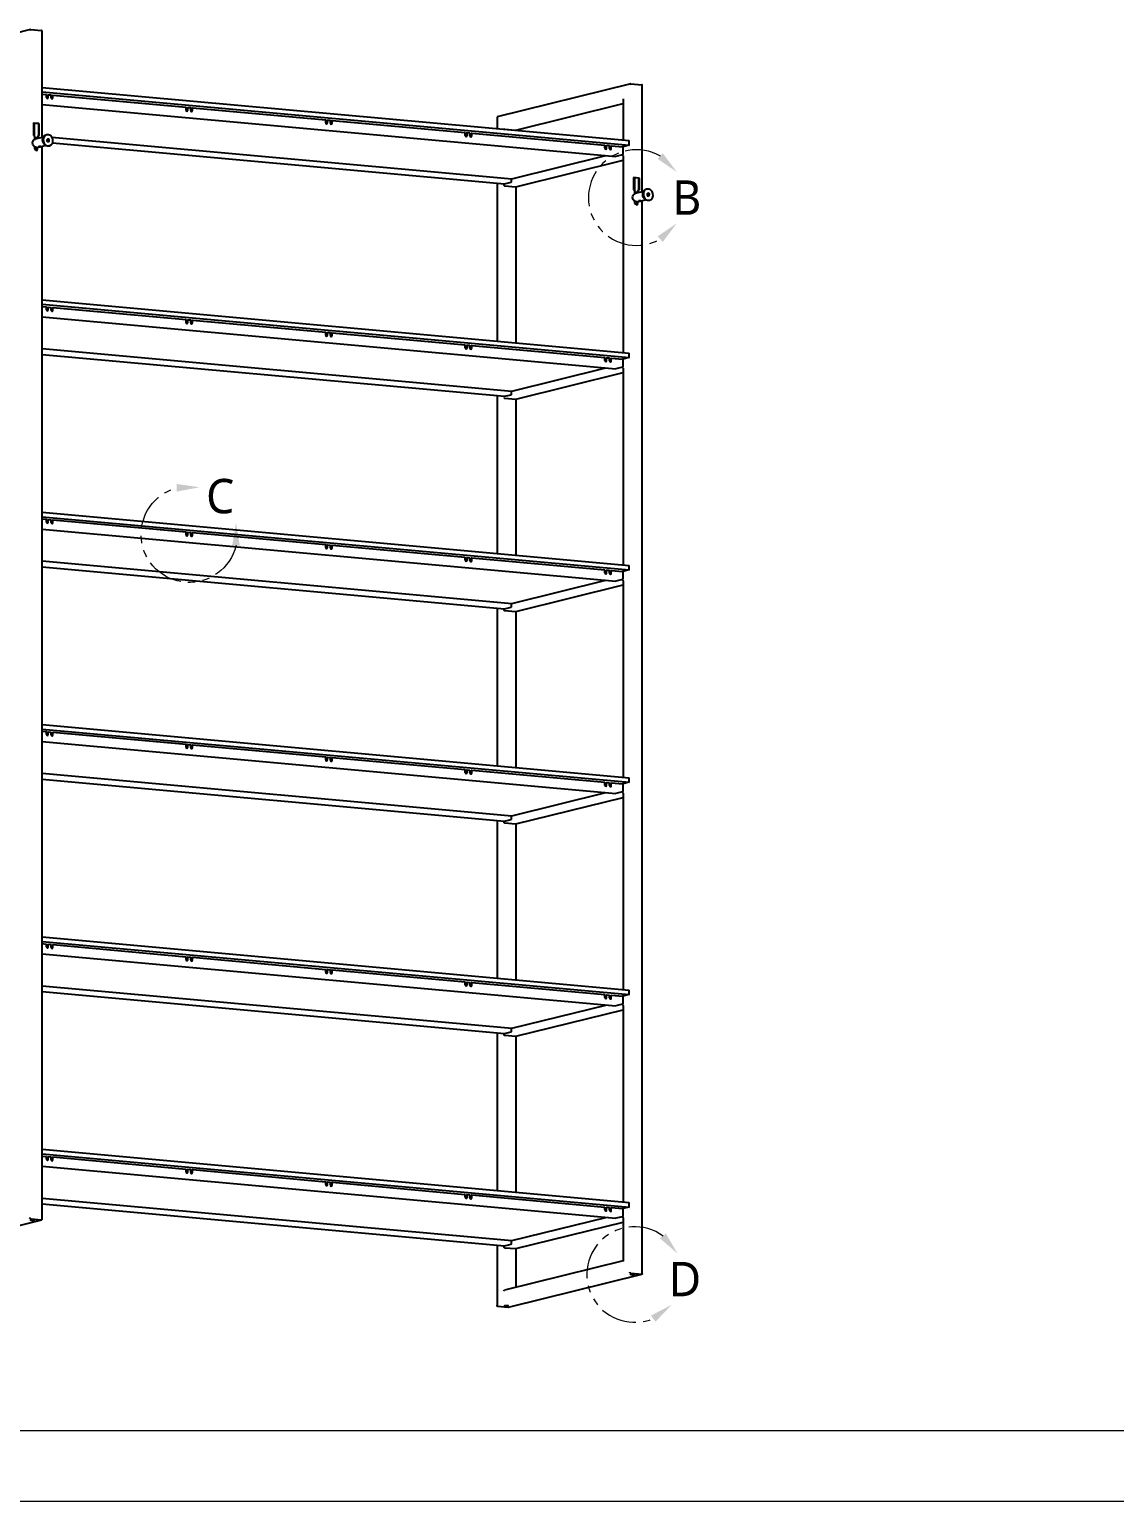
# Model space of a CAD drawing. Header units: millimetres. Extents: x 20 to 1420, y 6 to 408.
# Drawn here: x 1108.2 to 1202.9, y 10 to 138.5 of the extents above; entities that cross this region are included whole.
import ezdxf

# ---------------------------------------------------------------- set-up
doc = ezdxf.new("R2010")
doc.units = ezdxf.units.MM
doc.header["$LTSCALE"] = 12.7
doc.linetypes.add('ONS_PHANTOM', pattern=[0.5, 0.25, -0.05, 0.05, -0.05, 0.05, -0.05])
for name, color, linetype, lineweight in [('BORDER_FRAME', 7, 'Continuous', 15), ('DETAIL_VIEW_PARENT_BORDER', 7, 'ONS_PHANTOM', 15), ('SKETCHED_GEOMETRY', 7, 'Continuous', 15), ('Visible', 7, 'Continuous', 25)]:
    doc.layers.add(name, color=color, linetype=linetype, lineweight=lineweight)
doc.styles.add('Onshape-Standard', font='NotoSans-Regular.ttf')

msp = doc.modelspace()

# ---------------------------------------------------------------- linework, layer by layer
at = {"layer": 'BORDER_FRAME'}
msp.add_line((1420, 10), (1020, 10), dxfattribs=at)
at = {"layer": 'DETAIL_VIEW_PARENT_BORDER', "color": 251, "lineweight": 13}
for centre, radius, start, end in [((1161.17019, 123.82717), 4.17825, 59.8454029, 300.1293855), ((1161.02148, 29.81709), 4.17279, 53.532437, 293.1535522)]:
    msp.add_arc(centre, radius, start, end, dxfattribs=at)
at = {"layer": 'DETAIL_VIEW_PARENT_BORDER', "color": 251, "lineweight": 13, "extrusion": (0, 0, -1)}
msp.add_arc((-1122.13664, 94.43769), 4.20133, 193.5808043, 75.1053926, dxfattribs=at)
at = {"layer": 'DETAIL_VIEW_PARENT_BORDER', "color": 251, "lineweight": 13}
for points in [[(1164.69724, 126.0672), (1163.48635, 127.6935), (1163.02435, 127.21287)], [(1164.69625, 121.58559), (1163.02286, 120.44066), (1163.48464, 119.95982)], [(1123.03742, 98.54132), (1121.03058, 98.8307), (1121.04521, 98.16419)], [(1126.21854, 95.43231), (1125.88719, 93.43198), (1126.55386, 93.43264)], [(1164.76969, 31.65095), (1163.74552, 33.40086), (1163.23334, 32.97411)], [(1164.24663, 27.16935), (1162.44687, 26.23556), (1162.847, 25.70233)]]:
    msp.add_solid(points, dxfattribs=at)
at = {"layer": 'SKETCHED_GEOMETRY'}
msp.add_line((1420, 16.17802), (1020.16999, 16.17802), dxfattribs=at)
at = {"layer": 'Visible'}
for p, q in [((1108.28608, 138.50328), (1096.63542, 135.62358)), ((1108.30564, 138.50501), (1109.24659, 138.41974)), ((1109.28275, 129.08651), (1109.28275, 138.37439)), ((1160.68016, 133.75545), (1149.0295, 130.87575)), ((1160.69972, 133.75718), (1161.64067, 133.67191)), ((1109.28275, 133.44654), (1160.55787, 128.8001)), ((1109.28275, 133.05104), (1160.55787, 128.40461)), ((1109.28275, 132.85859), (1109.66843, 132.82364)), ((1109.66843, 132.57646), (1109.66843, 132.82364)), ((1109.66843, 132.63556), (1109.77928, 132.62552)), ((1109.77928, 132.80047), (1109.81812, 132.81007)), ((1109.77928, 132.80047), (1109.77928, 132.55329)), ((1109.81812, 132.81007), (1110.07475, 132.78682)), ((1109.81812, 132.56289), (1109.81812, 132.81007)), ((1110.07475, 132.53964), (1110.07475, 132.78682)), ((1110.07475, 132.59874), (1110.1856, 132.5887)), ((1110.1856, 132.76365), (1110.22445, 132.77325)), ((1110.1856, 132.76365), (1110.1856, 132.51647)), ((1110.22445, 132.77325), (1121.85807, 131.71904)), ((1110.22445, 132.52607), (1110.22445, 132.77325)), ((1160.01613, 132.40658), (1160.01613, 128.84919)), ((1161.67683, 124.33868), (1161.67683, 133.62657)), ((1109.28275, 131.95975), (1159.37277, 127.42071)), ((1121.85807, 131.47186), (1121.85807, 131.71904)), ((1121.85807, 131.53096), (1121.96892, 131.52092)), ((1121.96892, 131.69588), (1122.00777, 131.70548)), ((1121.96892, 131.69588), (1121.96892, 131.44869)), ((1122.00777, 131.70548), (1122.26439, 131.68222)), ((1122.00777, 131.45829), (1122.00777, 131.70548)), ((1122.26439, 131.43504), (1122.26439, 131.68222)), ((1122.26439, 131.49414), (1122.37524, 131.4841)), ((1122.37524, 131.65906), (1122.41409, 131.66866)), ((1122.37524, 131.65906), (1122.37524, 131.41187)), ((1122.41409, 131.66866), (1134.04771, 130.61445)), ((1122.41409, 131.42147), (1122.41409, 131.66866)), ((1150.65076, 129.71651), (1160.01613, 132.03135)), ((1108.54088, 130.30189), (1108.54088, 129.29867)), ((1108.95112, 130.27631), (1108.54338, 130.31326)), ((1108.98997, 130.28591), (1108.56226, 130.32467)), ((1108.63801, 129.16736), (1108.63801, 130.30468)), ((1108.97251, 130.24965), (1108.97251, 129.24644)), ((1109.01135, 130.25926), (1109.01135, 129.25604)), ((1134.04771, 130.36726), (1134.04771, 130.61445)), ((1134.04771, 130.42637), (1134.15856, 130.41632)), ((1134.15856, 130.59128), (1134.19741, 130.60088)), ((1134.15856, 130.59128), (1134.15856, 130.34409)), ((1134.19741, 130.60088), (1134.45403, 130.57763)), ((1134.19741, 130.3537), (1134.19741, 130.60088)), ((1134.45403, 130.33044), (1134.45403, 130.57763)), ((1134.45403, 130.38955), (1134.56489, 130.3795)), ((1134.56489, 130.55446), (1134.60373, 130.56406)), ((1134.56489, 130.55446), (1134.56489, 130.30727)), ((1134.60373, 130.56406), (1146.23736, 129.50985)), ((1134.60373, 130.31688), (1134.60373, 130.56406)), ((1149.00979, 130.85057), (1149.00979, 129.84656)), ((1149.69337, 129.80081), (1150.63433, 129.71555)), ((1108.54714, 129.28063), (1108.65223, 129.14963)), ((1108.65849, 128.93061), (1108.65849, 129.13159)), ((1108.65849, 129.06691), (1108.85489, 129.04911)), ((1109.39869, 129.11517), (1108.68613, 128.93905)), ((1108.85489, 128.98076), (1108.85489, 129.10067)), ((1108.96624, 129.22953), (1108.86115, 129.11758)), ((1108.89373, 128.99036), (1108.89373, 129.11027)), ((1109.00509, 129.23913), (1108.9, 129.12718)), ((1109.00867, 129.02639), (1108.99038, 129.01632)), ((1109.28275, 129.18704), (1109.43832, 129.17295)), ((1109.69203, 129.31644), (1109.64024, 129.30363)), ((1110.14653, 129.10877), (1150.2896, 125.4711)), ((1110.20327, 128.59591), (1149.66129, 125.02031)), ((1146.23736, 129.26266), (1146.23736, 129.50985)), ((1146.23736, 129.32177), (1146.34821, 129.31173)), ((1146.34821, 129.48668), (1146.38705, 129.49628)), ((1146.34821, 129.48668), (1146.34821, 129.2395)), ((1146.38705, 129.49628), (1146.64368, 129.47303)), ((1146.38705, 129.2491), (1146.38705, 129.49628)), ((1146.64368, 129.22584), (1146.64368, 129.47303)), ((1146.64368, 129.28495), (1146.75453, 129.27491)), ((1146.75453, 129.44986), (1146.79337, 129.45946)), ((1146.75453, 129.44986), (1146.75453, 129.20268)), ((1146.79337, 129.45946), (1158.427, 128.40525)), ((1146.79337, 129.21228), (1146.79337, 129.45946)), ((1150.67048, 129.69608), (1150.67048, 129.72138)), ((1160.55787, 128.40461), (1160.55787, 128.8001)), ((1108.65849, 128.09129), (1108.65849, 128.24071)), ((1108.65904, 128.07812), (1108.85489, 128.06037)), ((1108.66152, 128.0604), (1108.85391, 128.04297)), ((1108.85489, 128.06037), (1108.85489, 128.20844)), ((1108.8661, 128.21096), (1109.09855, 128.26841)), ((1108.89373, 128.06997), (1108.89373, 128.21779)), ((1108.99038, 128.28731), (1109.00867, 128.27724)), ((1109.03749, 128.28489), (1109.03629, 128.27625)), ((1109.03629, 128.27625), (1109.08568, 128.27178)), ((1109.08809, 128.28906), (1109.03749, 128.28489)), ((1109.08568, 128.28886), (1109.08568, 128.27178)), ((1109.08568, 128.27178), (1109.13627, 128.27594)), ((1109.13747, 128.28458), (1109.08809, 128.28906)), ((1109.12961, 128.2916), (1109.13687, 128.29096)), ((1109.13627, 128.28469), (1109.13627, 128.27594)), ((1109.13627, 128.27594), (1109.13747, 128.28458)), ((1109.1651, 128.27724), (1109.18338, 128.28731)), ((1109.18664, 128.29018), (1109.57865, 128.38708)), ((1109.28275, 34.62844), (1109.28275, 128.31394)), ((1109.88019, 128.33285), (1109.93198, 128.34565)), ((1150.2896, 125.4711), (1158.498, 127.49998)), ((1158.427, 128.15807), (1158.427, 128.40525)), ((1158.427, 128.21717), (1158.53785, 128.20713)), ((1158.53785, 128.38208), (1158.5767, 128.39169)), ((1158.53785, 128.38208), (1158.53785, 128.1349)), ((1158.5767, 128.39169), (1158.83332, 128.36843)), ((1158.5767, 128.1445), (1158.5767, 128.39169)), ((1158.83332, 128.12125), (1158.83332, 128.36843)), ((1158.83332, 128.18035), (1158.94417, 128.17031)), ((1158.94417, 128.34526), (1158.98302, 128.35487)), ((1158.94417, 128.34526), (1158.94417, 128.09808)), ((1158.98302, 128.35487), (1159.98813, 128.26379)), ((1158.98302, 128.10768), (1158.98302, 128.35487)), ((1159.94928, 127.56207), (1159.37954, 127.42124)), ((1160.55787, 128.40461), (1159.98813, 128.26379)), ((1159.98813, 128.26379), (1159.98813, 127.64582)), ((1160.01613, 127.46289), (1160.01613, 110.31037)), ((1150.65076, 124.77282), (1160.01613, 127.08766)), ((1149.00979, 125.07935), (1149.00979, 111.30773)), ((1149.66806, 125.02085), (1150.2378, 125.16168)), ((1149.69337, 124.85713), (1150.63433, 124.77186)), ((1150.27665, 125.24543), (1150.27665, 125.47227)), ((1150.67048, 111.15725), (1150.67048, 124.77769)), ((1160.93496, 125.55406), (1160.93496, 124.55084)), ((1161.3452, 125.52848), (1160.93745, 125.56543)), ((1161.38405, 125.53808), (1160.95634, 125.57684)), ((1161.03209, 124.41953), (1161.03209, 125.55686)), ((1161.36659, 125.50183), (1161.36659, 124.49861)), ((1161.40543, 125.51143), (1161.40543, 124.50821)), ((1160.94122, 124.5328), (1161.04631, 124.4018)), ((1161.05257, 124.18278), (1161.05257, 124.38376)), ((1161.05257, 124.31908), (1161.24897, 124.30128)), ((1161.05257, 123.34346), (1161.05257, 123.49288)), ((1161.79277, 124.36734), (1161.08021, 124.19122)), ((1161.24897, 124.23293), (1161.24897, 124.35284)), ((1161.24897, 123.31254), (1161.24897, 123.46061)), ((1161.36032, 124.4817), (1161.25523, 124.36975)), ((1161.26018, 123.46313), (1161.49263, 123.52058)), ((1161.28781, 124.24253), (1161.28781, 124.36244)), ((1161.28781, 123.32214), (1161.28781, 123.46996)), ((1161.39917, 124.4913), (1161.29408, 124.37935)), ((1161.40275, 124.27857), (1161.38446, 124.26849)), ((1161.38446, 123.53948), (1161.40275, 123.52941)), ((1161.43157, 123.53706), (1161.43037, 123.52842)), ((1161.43037, 123.52842), (1161.47976, 123.52395)), ((1161.48216, 123.54123), (1161.43157, 123.53706)), ((1161.47976, 123.54103), (1161.47976, 123.52395)), ((1161.47976, 123.52395), (1161.53035, 123.52811)), ((1161.53155, 123.53675), (1161.48216, 123.54123)), ((1161.52369, 123.54377), (1161.53095, 123.54313)), ((1161.53035, 123.53686), (1161.53035, 123.52811)), ((1161.53035, 123.52811), (1161.53155, 123.53675)), ((1161.55918, 123.52941), (1161.57746, 123.53948)), ((1161.58071, 123.54236), (1161.97273, 123.63925)), ((1161.67683, 29.88061), (1161.67683, 123.56611)), ((1162.08611, 124.56861), (1162.03432, 124.5558)), ((1162.27427, 123.58502), (1162.32606, 123.59782)), ((1161.05312, 123.33029), (1161.24897, 123.31254)), ((1161.0556, 123.31257), (1161.24799, 123.29514)), ((1109.28275, 114.90771), (1160.55787, 110.26127)), ((1109.28275, 114.51221), (1160.55787, 109.86578)), ((1109.28275, 114.31976), (1109.66843, 114.28481)), ((1109.28275, 113.42092), (1159.37277, 108.88188)), ((1109.66843, 114.03763), (1109.66843, 114.28481)), ((1109.66843, 114.09673), (1109.77928, 114.08669)), ((1109.77928, 114.26164), (1109.81812, 114.27124)), ((1109.77928, 114.26164), (1109.77928, 114.01446)), ((1109.81812, 114.27124), (1110.07475, 114.24799)), ((1109.81812, 114.02406), (1109.81812, 114.27124)), ((1110.07475, 114.00081), (1110.07475, 114.24799)), ((1110.07475, 114.05991), (1110.1856, 114.04987)), ((1110.1856, 114.22482), (1110.22445, 114.23442)), ((1110.1856, 114.22482), (1110.1856, 113.97764)), ((1110.22445, 114.23442), (1121.85807, 113.18021)), ((1110.22445, 113.98724), (1110.22445, 114.23442)), ((1121.85807, 112.93303), (1121.85807, 113.18021)), ((1121.96892, 113.15705), (1122.00777, 113.16665)), ((1121.96892, 113.15705), (1121.96892, 112.90986)), ((1122.00777, 113.16665), (1122.26439, 113.14339)), ((1122.00777, 112.91946), (1122.00777, 113.16665)), ((1122.26439, 112.89621), (1122.26439, 113.14339)), ((1122.37524, 113.12023), (1122.41409, 113.12983)), ((1122.37524, 113.12023), (1122.37524, 112.87304)), ((1122.41409, 113.12983), (1134.04771, 112.07562)), ((1122.41409, 112.88264), (1122.41409, 113.12983)), ((1121.85807, 112.99214), (1121.96892, 112.98209)), ((1122.26439, 112.95532), (1122.37524, 112.94527)), ((1134.04771, 111.82843), (1134.04771, 112.07562)), ((1134.04771, 111.88754), (1134.15856, 111.87749)), ((1134.15856, 112.05245), (1134.19741, 112.06205)), ((1134.15856, 112.05245), (1134.15856, 111.80526)), ((1134.19741, 112.06205), (1134.45403, 112.0388)), ((1134.19741, 111.81487), (1134.19741, 112.06205)), ((1134.45403, 111.79161), (1134.45403, 112.0388)), ((1134.45403, 111.85072), (1134.56489, 111.84067)), ((1134.56489, 112.01563), (1134.60373, 112.02523)), ((1134.56489, 112.01563), (1134.56489, 111.76844)), ((1134.60373, 112.02523), (1146.23736, 110.97102)), ((1134.60373, 111.77805), (1134.60373, 112.02523)), ((1109.28275, 110.64821), (1150.2896, 106.93227)), ((1146.23736, 110.72383), (1146.23736, 110.97102)), ((1146.23736, 110.78294), (1146.34821, 110.7729)), ((1146.34821, 110.94785), (1146.38705, 110.95745)), ((1146.34821, 110.94785), (1146.34821, 110.70067)), ((1146.38705, 110.95745), (1146.64368, 110.9342)), ((1146.38705, 110.71027), (1146.38705, 110.95745)), ((1146.64368, 110.68701), (1146.64368, 110.9342)), ((1146.64368, 110.74612), (1146.75453, 110.73608)), ((1146.75453, 110.91103), (1146.79337, 110.92063)), ((1146.75453, 110.91103), (1146.75453, 110.66385)), ((1146.79337, 110.92063), (1158.427, 109.86642)), ((1146.79337, 110.67345), (1146.79337, 110.92063)), ((1109.28275, 110.14049), (1149.66129, 106.48148)), ((1158.427, 109.61924), (1158.427, 109.86642)), ((1158.427, 109.67834), (1158.53785, 109.6683)), ((1158.53785, 109.84326), (1158.5767, 109.85286)), ((1158.53785, 109.84326), (1158.53785, 109.59607)), ((1158.5767, 109.85286), (1158.83332, 109.8296)), ((1158.5767, 109.60567), (1158.5767, 109.85286)), ((1158.83332, 109.58242), (1158.83332, 109.8296)), ((1158.83332, 109.64152), (1158.94417, 109.63148)), ((1158.94417, 109.80644), (1158.98302, 109.81604)), ((1158.94417, 109.80644), (1158.94417, 109.55925)), ((1158.98302, 109.81604), (1159.98813, 109.72496)), ((1158.98302, 109.56885), (1158.98302, 109.81604)), ((1160.55787, 109.86578), (1159.98813, 109.72496)), ((1159.98813, 109.72496), (1159.98813, 109.107)), ((1160.55787, 109.86578), (1160.55787, 110.26127)), ((1150.2896, 106.93227), (1158.498, 108.96115)), ((1150.65076, 106.23399), (1160.01613, 108.54883)), ((1159.94928, 109.02324), (1159.37954, 108.88242)), ((1160.01613, 108.92406), (1160.01613, 91.77154)), ((1150.27665, 106.7066), (1150.27665, 106.93344)), ((1149.00979, 106.54052), (1149.00979, 92.76891)), ((1149.66806, 106.48202), (1150.2378, 106.62285)), ((1149.69337, 106.3183), (1150.63433, 106.23303)), ((1150.67048, 92.61842), (1150.67048, 106.23886)), ((1109.28275, 96.36888), (1160.55787, 91.72244)), ((1109.28275, 95.97338), (1160.55787, 91.32695)), ((1109.28275, 95.78093), (1109.66843, 95.74598)), ((1109.66843, 95.4988), (1109.66843, 95.74598)), ((1109.66843, 95.5579), (1109.77928, 95.54786)), ((1109.77928, 95.72281), (1109.81812, 95.73242)), ((1109.77928, 95.72281), (1109.77928, 95.47563)), ((1109.81812, 95.73242), (1110.07475, 95.70916)), ((1109.81812, 95.48523), (1109.81812, 95.73242)), ((1110.07475, 95.46198), (1110.07475, 95.70916)), ((1110.07475, 95.52108), (1110.1856, 95.51104)), ((1110.1856, 95.68599), (1110.22445, 95.6956)), ((1110.1856, 95.68599), (1110.1856, 95.43881)), ((1110.22445, 95.6956), (1121.85807, 94.64138)), ((1110.22445, 95.44841), (1110.22445, 95.6956)), ((1109.28275, 94.88209), (1159.37277, 90.34305)), ((1121.85807, 94.3942), (1121.85807, 94.64138)), ((1121.85807, 94.45331), (1121.96892, 94.44326)), ((1121.96892, 94.61822), (1122.00777, 94.62782)), ((1121.96892, 94.61822), (1121.96892, 94.37103)), ((1122.00777, 94.62782), (1122.26439, 94.60456)), ((1122.00777, 94.38063), (1122.00777, 94.62782)), ((1122.26439, 94.35738), (1122.26439, 94.60456)), ((1122.26439, 94.41649), (1122.37524, 94.40644)), ((1122.37524, 94.5814), (1122.41409, 94.591)), ((1122.37524, 94.5814), (1122.37524, 94.33421)), ((1122.41409, 94.591), (1134.04771, 93.53679)), ((1122.41409, 94.34381), (1122.41409, 94.591)), ((1134.04771, 93.2896), (1134.04771, 93.53679)), ((1134.04771, 93.34871), (1134.15856, 93.33866)), ((1134.15856, 93.51362), (1134.19741, 93.52322)), ((1134.15856, 93.51362), (1134.15856, 93.26644)), ((1134.19741, 93.52322), (1134.45403, 93.49997)), ((1134.19741, 93.27604), (1134.19741, 93.52322)), ((1134.45403, 93.25278), (1134.45403, 93.49997)), ((1134.45403, 93.31189), (1134.56489, 93.30184)), ((1134.56489, 93.4768), (1134.60373, 93.4864)), ((1134.56489, 93.4768), (1134.56489, 93.22962)), ((1134.60373, 93.4864), (1146.23736, 92.43219)), ((1134.60373, 93.23922), (1134.60373, 93.4864)), ((1109.28275, 92.10939), (1150.2896, 88.39344)), ((1109.28275, 91.60166), (1149.66129, 87.94266)), ((1146.23736, 92.18501), (1146.23736, 92.43219)), ((1146.23736, 92.24411), (1146.34821, 92.23407)), ((1146.34821, 92.40902), (1146.38705, 92.41862)), ((1146.34821, 92.40902), (1146.34821, 92.16184)), ((1146.38705, 92.41862), (1146.64368, 92.39537)), ((1146.38705, 92.17144), (1146.38705, 92.41862)), ((1146.64368, 92.14819), (1146.64368, 92.39537)), ((1146.64368, 92.20729), (1146.75453, 92.19725)), ((1146.75453, 92.3722), (1146.79337, 92.3818)), ((1146.75453, 92.3722), (1146.75453, 92.12502)), ((1146.79337, 92.3818), (1158.427, 91.32759)), ((1146.79337, 92.13462), (1146.79337, 92.3818)), ((1158.427, 91.08041), (1158.427, 91.32759)), ((1158.53785, 91.30443), (1158.5767, 91.31403)), ((1158.53785, 91.30443), (1158.53785, 91.05724)), ((1158.5767, 91.31403), (1158.83332, 91.29077)), ((1158.5767, 91.06684), (1158.5767, 91.31403)), ((1158.83332, 91.04359), (1158.83332, 91.29077)), ((1158.94417, 91.26761), (1158.98302, 91.27721)), ((1158.94417, 91.26761), (1158.94417, 91.02042)), ((1158.98302, 91.27721), (1159.98813, 91.18613)), ((1158.98302, 91.03002), (1158.98302, 91.27721)), ((1160.55787, 91.32695), (1159.98813, 91.18613)), ((1160.55787, 91.32695), (1160.55787, 91.72244)), ((1150.2896, 88.39344), (1158.498, 90.42232)), ((1150.65076, 87.69516), (1160.01613, 90.01)), ((1158.427, 91.13952), (1158.53785, 91.12947)), ((1158.83332, 91.1027), (1158.94417, 91.09265)), ((1159.94928, 90.48441), (1159.37954, 90.34359)), ((1159.98813, 91.18613), (1159.98813, 90.56817)), ((1160.01613, 90.38523), (1160.01613, 73.23271)), ((1149.00979, 88.00169), (1149.00979, 74.23008)), ((1149.66806, 87.94319), (1150.2378, 88.08402)), ((1149.69337, 87.77947), (1150.63433, 87.6942)), ((1150.27665, 88.16777), (1150.27665, 88.39461)), ((1150.67048, 74.07959), (1150.67048, 87.70004)), ((1109.28275, 77.83005), (1160.55787, 73.18362)), ((1109.28275, 77.43455), (1160.55787, 72.78812)), ((1109.28275, 77.2421), (1109.66843, 77.20715)), ((1109.66843, 76.95997), (1109.66843, 77.20715)), ((1109.77928, 77.18398), (1109.81812, 77.19359)), ((1109.77928, 77.18398), (1109.77928, 76.9368)), ((1109.81812, 77.19359), (1110.07475, 77.17033)), ((1109.81812, 76.9464), (1109.81812, 77.19359)), ((1110.07475, 76.92315), (1110.07475, 77.17033)), ((1110.1856, 77.14716), (1110.22445, 77.15677)), ((1110.1856, 77.14716), (1110.1856, 76.89998)), ((1110.22445, 77.15677), (1121.85807, 76.10255)), ((1110.22445, 76.90958), (1110.22445, 77.15677)), ((1109.28275, 76.34326), (1159.37277, 71.80422)), ((1109.66843, 77.01907), (1109.77928, 77.00903)), ((1110.07475, 76.98225), (1110.1856, 76.97221)), ((1121.85807, 75.85537), (1121.85807, 76.10255)), ((1121.85807, 75.91448), (1121.96892, 75.90443)), ((1121.96892, 76.07939), (1122.00777, 76.08899)), ((1121.96892, 76.07939), (1121.96892, 75.8322)), ((1122.00777, 76.08899), (1122.26439, 76.06573)), ((1122.00777, 75.8418), (1122.00777, 76.08899)), ((1122.26439, 75.81855), (1122.26439, 76.06573)), ((1122.26439, 75.87766), (1122.37524, 75.86761)), ((1122.37524, 76.04257), (1122.41409, 76.05217)), ((1122.37524, 76.04257), (1122.37524, 75.79538)), ((1122.41409, 76.05217), (1134.04771, 74.99796)), ((1122.41409, 75.80498), (1122.41409, 76.05217)), ((1134.04771, 74.75077), (1134.04771, 74.99796)), ((1134.04771, 74.80988), (1134.15856, 74.79983)), ((1134.15856, 74.97479), (1134.19741, 74.98439)), ((1134.15856, 74.97479), (1134.15856, 74.72761)), ((1134.19741, 74.98439), (1134.45403, 74.96114)), ((1134.19741, 74.73721), (1134.19741, 74.98439)), ((1134.45403, 74.71395), (1134.45403, 74.96114)), ((1134.45403, 74.77306), (1134.56489, 74.76301)), ((1134.56489, 74.93797), (1134.60373, 74.94757)), ((1134.56489, 74.93797), (1134.56489, 74.69079)), ((1134.60373, 74.94757), (1146.23736, 73.89336)), ((1134.60373, 74.70039), (1134.60373, 74.94757)), ((1109.28275, 73.57056), (1150.2896, 69.85461)), ((1146.23736, 73.64618), (1146.23736, 73.89336)), ((1146.23736, 73.70528), (1146.34821, 73.69524)), ((1146.34821, 73.87019), (1146.38705, 73.8798)), ((1146.34821, 73.87019), (1146.34821, 73.62301)), ((1146.38705, 73.8798), (1146.64368, 73.85654)), ((1146.38705, 73.63261), (1146.38705, 73.8798)), ((1146.64368, 73.60936), (1146.64368, 73.85654)), ((1146.64368, 73.66846), (1146.75453, 73.65842)), ((1146.75453, 73.83337), (1146.79337, 73.84298)), ((1146.75453, 73.83337), (1146.75453, 73.58619)), ((1146.79337, 73.84298), (1158.427, 72.78876)), ((1146.79337, 73.59579), (1146.79337, 73.84298)), ((1109.28275, 73.06284), (1149.66129, 69.40383)), ((1158.427, 72.54158), (1158.427, 72.78876)), ((1158.427, 72.60069), (1158.53785, 72.59064)), ((1158.53785, 72.7656), (1158.5767, 72.7752)), ((1158.53785, 72.7656), (1158.53785, 72.51841)), ((1158.5767, 72.7752), (1158.83332, 72.75194)), ((1158.5767, 72.52801), (1158.5767, 72.7752)), ((1158.83332, 72.50476), (1158.83332, 72.75194)), ((1158.83332, 72.56387), (1158.94417, 72.55382)), ((1158.94417, 72.72878), (1158.98302, 72.73838)), ((1158.94417, 72.72878), (1158.94417, 72.48159)), ((1158.98302, 72.73838), (1159.98813, 72.6473)), ((1158.98302, 72.49119), (1158.98302, 72.73838)), ((1160.55787, 72.78812), (1159.98813, 72.6473)), ((1159.98813, 72.6473), (1159.98813, 72.02934)), ((1160.55787, 72.78812), (1160.55787, 73.18362)), ((1150.2896, 69.85461), (1158.498, 71.88349)), ((1150.65076, 69.15633), (1160.01613, 71.47118)), ((1159.94928, 71.94558), (1159.37954, 71.80476)), ((1160.01613, 71.84641), (1160.01613, 54.69388)), ((1149.00979, 69.46286), (1149.00979, 55.69125)), ((1149.66806, 69.40436), (1150.2378, 69.54519)), ((1150.27665, 69.62894), (1150.27665, 69.85578)), ((1149.69337, 69.24064), (1150.63433, 69.15537)), ((1150.67048, 55.54076), (1150.67048, 69.16121)), ((1109.28275, 59.29122), (1160.55787, 54.64479)), ((1109.28275, 58.89572), (1160.55787, 54.24929)), ((1109.28275, 58.70327), (1109.66843, 58.66832)), ((1109.66843, 58.42114), (1109.66843, 58.66832)), ((1109.66843, 58.48024), (1109.77928, 58.4702)), ((1109.77928, 58.64515), (1109.81812, 58.65476)), ((1109.77928, 58.64515), (1109.77928, 58.39797)), ((1109.81812, 58.65476), (1110.07475, 58.6315)), ((1109.81812, 58.40757), (1109.81812, 58.65476)), ((1110.07475, 58.38432), (1110.07475, 58.6315)), ((1110.07475, 58.44342), (1110.1856, 58.43338)), ((1110.1856, 58.60834), (1110.22445, 58.61794)), ((1110.1856, 58.60834), (1110.1856, 58.36115)), ((1110.22445, 58.61794), (1121.85807, 57.56372)), ((1110.22445, 58.37075), (1110.22445, 58.61794)), ((1109.28275, 57.80443), (1159.37277, 53.26539)), ((1121.85807, 57.31654), (1121.85807, 57.56372)), ((1121.85807, 57.37565), (1121.96892, 57.3656)), ((1121.96892, 57.54056), (1122.00777, 57.55016)), ((1121.96892, 57.54056), (1121.96892, 57.29337)), ((1122.00777, 57.55016), (1122.26439, 57.5269)), ((1122.00777, 57.30298), (1122.00777, 57.55016)), ((1122.26439, 57.27972), (1122.26439, 57.5269)), ((1122.26439, 57.33883), (1122.37524, 57.32878)), ((1122.37524, 57.50374), (1122.41409, 57.51334)), ((1122.37524, 57.50374), (1122.37524, 57.25655)), ((1122.41409, 57.51334), (1134.04771, 56.45913)), ((1122.41409, 57.26616), (1122.41409, 57.51334)), ((1134.04771, 56.21194), (1134.04771, 56.45913)), ((1134.04771, 56.27105), (1134.15856, 56.26101)), ((1134.15856, 56.43596), (1134.19741, 56.44556)), ((1134.15856, 56.43596), (1134.15856, 56.18878)), ((1134.19741, 56.44556), (1134.45403, 56.42231)), ((1134.19741, 56.19838), (1134.19741, 56.44556)), ((1134.45403, 56.17512), (1134.45403, 56.42231)), ((1134.45403, 56.23423), (1134.56489, 56.22419)), ((1134.56489, 56.39914), (1134.60373, 56.40874)), ((1134.56489, 56.39914), (1134.56489, 56.15196)), ((1134.60373, 56.40874), (1146.23736, 55.35453)), ((1134.60373, 56.16156), (1134.60373, 56.40874)), ((1146.23736, 55.10735), (1146.23736, 55.35453)), ((1146.34821, 55.33136), (1146.38705, 55.34097)), ((1146.34821, 55.33136), (1146.34821, 55.08418)), ((1146.38705, 55.34097), (1146.64368, 55.31771)), ((1146.38705, 55.09378), (1146.38705, 55.34097)), ((1146.64368, 55.07053), (1146.64368, 55.31771)), ((1146.75453, 55.29454), (1146.79337, 55.30415)), ((1146.75453, 55.29454), (1146.75453, 55.04736)), ((1146.79337, 55.30415), (1158.427, 54.24993)), ((1146.79337, 55.05696), (1146.79337, 55.30415)), ((1109.28275, 55.03173), (1150.2896, 51.31578)), ((1109.28275, 54.52401), (1149.66129, 50.865)), ((1146.23736, 55.16645), (1146.34821, 55.15641)), ((1146.64368, 55.12963), (1146.75453, 55.11959)), ((1158.427, 54.00275), (1158.427, 54.24993)), ((1158.427, 54.06186), (1158.53785, 54.05181)), ((1158.53785, 54.22677), (1158.5767, 54.23637)), ((1158.53785, 54.22677), (1158.53785, 53.97958)), ((1158.5767, 54.23637), (1158.83332, 54.21311)), ((1158.5767, 53.98918), (1158.5767, 54.23637)), ((1158.83332, 53.96593), (1158.83332, 54.21311)), ((1158.83332, 54.02504), (1158.94417, 54.01499)), ((1158.94417, 54.18995), (1158.98302, 54.19955)), ((1158.94417, 54.18995), (1158.94417, 53.94276)), ((1158.98302, 54.19955), (1159.98813, 54.10847)), ((1158.98302, 53.95236), (1158.98302, 54.19955)), ((1160.55787, 54.24929), (1159.98813, 54.10847)), ((1159.98813, 54.10847), (1159.98813, 53.49051)), ((1160.55787, 54.24929), (1160.55787, 54.64479)), ((1150.2896, 51.31578), (1158.498, 53.34466)), ((1150.65076, 50.6175), (1160.01613, 52.93235)), ((1159.94928, 53.40675), (1159.37954, 53.26593)), ((1160.01613, 53.30758), (1160.01613, 36.15505)), ((1149.00979, 50.92403), (1149.00979, 37.15242)), ((1149.66806, 50.86553), (1150.2378, 51.00636)), ((1149.69337, 50.70181), (1150.63433, 50.61654)), ((1150.27665, 51.09011), (1150.27665, 51.31695)), ((1150.67048, 37.00193), (1150.67048, 50.62238)), ((1109.28275, 40.75239), (1160.55787, 36.10596)), ((1109.28275, 40.35689), (1160.55787, 35.71046)), ((1109.28275, 40.16444), (1109.66843, 40.12949)), ((1109.66843, 39.88231), (1109.66843, 40.12949)), ((1109.66843, 39.94141), (1109.77928, 39.93137)), ((1109.77928, 40.10633), (1109.81812, 40.11593)), ((1109.77928, 40.10633), (1109.77928, 39.85914)), ((1109.81812, 40.11593), (1110.07475, 40.09267)), ((1109.81812, 39.86874), (1109.81812, 40.11593)), ((1110.07475, 39.84549), (1110.07475, 40.09267)), ((1110.07475, 39.90459), (1110.1856, 39.89455)), ((1110.1856, 40.06951), (1110.22445, 40.07911)), ((1110.1856, 40.06951), (1110.1856, 39.82232)), ((1110.22445, 40.07911), (1121.85807, 39.0249)), ((1110.22445, 39.83192), (1110.22445, 40.07911)), ((1109.28275, 39.2656), (1159.37277, 34.72656)), ((1121.85807, 38.77771), (1121.85807, 39.0249)), ((1121.85807, 38.83682), (1121.96892, 38.82677)), ((1121.96892, 39.00173), (1122.00777, 39.01133)), ((1121.96892, 39.00173), (1121.96892, 38.75454)), ((1122.00777, 39.01133), (1122.26439, 38.98808)), ((1122.00777, 38.76415), (1122.00777, 39.01133)), ((1122.26439, 38.74089), (1122.26439, 38.98808)), ((1122.26439, 38.8), (1122.37524, 38.78995)), ((1122.37524, 38.96491), (1122.41409, 38.97451)), ((1122.37524, 38.96491), (1122.37524, 38.71772)), ((1122.41409, 38.97451), (1134.04771, 37.9203)), ((1122.41409, 38.72733), (1122.41409, 38.97451)), ((1134.04771, 37.67311), (1134.04771, 37.9203)), ((1134.04771, 37.73222), (1134.15856, 37.72218)), ((1134.15856, 37.89713), (1134.19741, 37.90673)), ((1134.15856, 37.89713), (1134.15856, 37.64995)), ((1134.19741, 37.90673), (1134.45403, 37.88348)), ((1134.19741, 37.65955), (1134.19741, 37.90673)), ((1134.45403, 37.63629), (1134.45403, 37.88348)), ((1134.45403, 37.6954), (1134.56489, 37.68536)), ((1134.56489, 37.86031), (1134.60373, 37.86991)), ((1134.56489, 37.86031), (1134.56489, 37.61313)), ((1134.60373, 37.86991), (1146.23736, 36.8157)), ((1134.60373, 37.62273), (1134.60373, 37.86991)), ((1109.28275, 36.4929), (1150.2896, 32.77695)), ((1109.28275, 35.98518), (1149.66129, 32.32617)), ((1146.23736, 36.56852), (1146.23736, 36.8157)), ((1146.23736, 36.62762), (1146.34821, 36.61758)), ((1146.34821, 36.79253), (1146.38705, 36.80214)), ((1146.34821, 36.79253), (1146.34821, 36.54535)), ((1146.38705, 36.80214), (1146.64368, 36.77888)), ((1146.38705, 36.55495), (1146.38705, 36.80214)), ((1146.64368, 36.5317), (1146.64368, 36.77888)), ((1146.64368, 36.5908), (1146.75453, 36.58076)), ((1146.75453, 36.75571), (1146.79337, 36.76532)), ((1146.75453, 36.75571), (1146.75453, 36.50853)), ((1146.79337, 36.76532), (1158.427, 35.7111)), ((1146.79337, 36.51813), (1146.79337, 36.76532)), ((1160.55787, 35.71046), (1160.55787, 36.10596)), ((1150.2896, 32.77695), (1158.498, 34.80583)), ((1158.427, 35.46392), (1158.427, 35.7111)), ((1158.427, 35.52303), (1158.53785, 35.51298)), ((1158.53785, 35.68794), (1158.5767, 35.69754)), ((1158.53785, 35.68794), (1158.53785, 35.44075)), ((1158.5767, 35.69754), (1158.83332, 35.67428)), ((1158.5767, 35.45035), (1158.5767, 35.69754)), ((1158.83332, 35.4271), (1158.83332, 35.67428)), ((1158.83332, 35.48621), (1158.94417, 35.47616)), ((1158.94417, 35.65112), (1158.98302, 35.66072)), ((1158.94417, 35.65112), (1158.94417, 35.40393)), ((1158.98302, 35.66072), (1159.98813, 35.56964)), ((1158.98302, 35.41353), (1158.98302, 35.66072)), ((1159.94928, 34.86792), (1159.37954, 34.7271)), ((1160.55787, 35.71046), (1159.98813, 35.56964)), ((1159.98813, 35.56964), (1159.98813, 34.95168)), ((1160.01613, 34.76875), (1160.01613, 30.98949)), ((1097.61237, 31.72356), (1109.26303, 34.60326)), ((1108.30564, 34.68757), (1109.24659, 34.6023)), ((1150.65076, 32.07867), (1160.01613, 34.39352)), ((1149.00979, 32.3852), (1149.00979, 27.10461)), ((1149.66806, 32.32671), (1150.2378, 32.46753)), ((1149.69337, 32.16298), (1150.63433, 32.07771)), ((1150.27665, 32.55129), (1150.27665, 32.77813)), ((1160.01613, 31.0098), (1149.67382, 28.45348)), ((1150.67048, 28.69983), (1150.67048, 32.08355)), ((1150.00645, 26.97573), (1161.65711, 29.85543)), ((1160.69972, 29.93974), (1161.64067, 29.85447)), ((1149.04594, 27.05927), (1149.9869, 26.974))]:
    msp.add_line(p, q, dxfattribs=at)
for centre, major_axis, ratio, start_param, end_param in [((1108.26679, 138.42125), (0.05946, 0.07595), 0.601800076, 6.654198491, 8.224994817), ((1109.20775, 138.33599), (0.05946, 0.07595), 0.601800076, 5.62784974, 6.654198491), ((1160.66087, 133.67342), (0.05946, 0.07595), 0.601800076, 6.654198491, 8.224994817), ((1161.60183, 133.58816), (0.05946, 0.07595), 0.601800076, 5.62784974, 6.654198491), ((1109.74328, 132.56967), (-0.021, 0.08494), 0.845779511, 1.286473943, 4.428066596), ((1110.1496, 132.53285), (-0.021, 0.08494), 0.845779511, 1.286473943, 4.428066596), ((1160.09113, 132.44499), (0.05946, 0.07595), 0.601800076, 8.224994817, 8.769442393), ((1121.93292, 131.46508), (-0.021, 0.08494), 0.845779511, 1.286473943, 4.428066596), ((1122.33924, 131.42826), (-0.021, 0.08494), 0.845779511, 1.286473943, 4.428066596), ((1108.56226, 130.29995), (-0.006, 0.02427), 0.845779511, 5.998862923, 7.56965925), ((1108.95112, 130.25159), (-0.006, 0.02427), 0.845779511, 4.428066596, 5.998862923), ((1108.98997, 130.26119), (-0.006, 0.02427), 0.845779511, 4.428066596, 5.998862923), ((1134.12256, 130.36048), (-0.021, 0.08494), 0.845779511, 1.286473943, 4.428066596), ((1134.52888, 130.32366), (-0.021, 0.08494), 0.845779511, 1.286473943, 4.428066596), ((1149.08479, 130.81216), (0.0699, -0.05472), 0.496893182, 9.053764777, 10.34023872), ((1149.65453, 129.86537), (0.0699, -0.05472), 0.496893182, 10.34023872, 11.911035047), ((1108.56226, 129.29673), (-0.006, 0.02427), 0.845779511, 1.286473943, 2.071872106), ((1108.63711, 129.13352), (-0.006, 0.02427), 0.845779511, 4.428066596, 5.21346476), ((1108.87627, 129.09873), (-0.006, 0.02427), 0.845779511, 0.501075779, 1.286473943), ((1108.91512, 129.10833), (-0.006, 0.02427), 0.845779511, 0.501075779, 1.286473943), ((1108.95112, 129.24838), (-0.006, 0.02427), 0.845779511, 3.642668433, 4.428066596), ((1109.08688, 129.0124), (0.1, 0), 0.149659681, 2.12255922, 3.071730935), ((1108.98997, 129.25798), (-0.006, 0.02427), 0.845779511, 3.642668433, 4.428066596), ((1109.08688, 129.02321), (0.08105, 0), 0.149659681, 1.715056555, 2.876321598), ((1146.3122, 129.25588), (-0.021, 0.08494), 0.845779511, 1.286473943, 4.428066596), ((1146.71853, 129.21906), (-0.021, 0.08494), 0.845779511, 1.286473943, 4.428066596), ((1150.59548, 129.7801), (0.0699, -0.05472), 0.496893182, 11.911035047, 12.195357431), ((1108.77611, 128.08063), (-0.03299, 0.13348), 0.845779511, 1.286473943, 4.428066596), ((1108.73727, 128.07103), (-0.03299, 0.13348), 0.845779511, 3.314494002, 4.428066596), ((1158.50185, 128.15128), (-0.021, 0.08494), 0.845779511, 1.286473943, 4.428066596), ((1158.90817, 128.11446), (-0.021, 0.08494), 0.845779511, 1.286473943, 4.428066596), ((1149.65453, 124.92168), (0.0699, -0.05472), 0.496893182, 10.34023872, 11.911035047), ((1149.66806, 125.09501), (-0.00677, -0.07469), 0.512112292, 0, 0.175135943), ((1150.2378, 125.23583), (-0.00677, -0.07469), 0.512112292, 0.175135943, 1.74593227), ((1150.59548, 124.83641), (0.0699, -0.05472), 0.496893182, 5.62784974, 5.912172124), ((1160.95634, 125.55212), (-0.006, 0.02427), 0.845779511, 5.998862923, 7.56965925), ((1161.3452, 125.50376), (-0.006, 0.02427), 0.845779511, 4.428066596, 5.998862923), ((1161.38405, 125.51337), (-0.006, 0.02427), 0.845779511, 4.428066596, 5.998862923), ((1160.95634, 124.54891), (-0.006, 0.02427), 0.845779511, 1.286473943, 2.071872106), ((1161.03119, 124.38569), (-0.006, 0.02427), 0.845779511, 4.428066596, 5.21346476), ((1161.27035, 124.3509), (-0.006, 0.02427), 0.845779511, 0.501075779, 1.286473943), ((1161.3092, 124.3605), (-0.006, 0.02427), 0.845779511, 0.501075779, 1.286473943), ((1161.3452, 124.50055), (-0.006, 0.02427), 0.845779511, 3.642668433, 4.428066596), ((1161.48096, 124.26457), (0.1, 0), 0.149659681, 2.12255922, 3.071730935), ((1161.38405, 124.51015), (-0.006, 0.02427), 0.845779511, 3.642668433, 4.428066596), ((1161.48096, 124.27539), (0.08105, 0), 0.149659681, 1.715056555, 2.876321598), ((1161.17019, 123.3328), (-0.03299, 0.13348), 0.845779511, 1.286473943, 4.428066596), ((1161.13135, 123.3232), (-0.03299, 0.13348), 0.845779511, 3.314494003, 4.428066596), ((1109.74328, 114.03084), (-0.021, 0.08494), 0.845779511, 1.286473943, 4.428066596), ((1110.1496, 113.99402), (-0.021, 0.08494), 0.845779511, 1.286473943, 4.428066596), ((1121.93292, 112.92625), (-0.021, 0.08494), 0.845779511, 1.286473943, 4.428066596), ((1122.33924, 112.88943), (-0.021, 0.08494), 0.845779511, 1.286473943, 4.428066596), ((1134.12256, 111.82165), (-0.021, 0.08494), 0.845779511, 1.286473943, 4.428066596), ((1134.52888, 111.78483), (-0.021, 0.08494), 0.845779511, 1.286473943, 4.428066596), ((1146.3122, 110.71705), (-0.021, 0.08494), 0.845779511, 1.286473943, 4.428066596), ((1146.71853, 110.68023), (-0.021, 0.08494), 0.845779511, 1.286473943, 4.428066596), ((1158.50185, 109.61246), (-0.021, 0.08494), 0.845779511, 1.286473943, 4.428066596), ((1158.90817, 109.57564), (-0.021, 0.08494), 0.845779511, 1.286473943, 4.428066596), ((1150.2378, 106.697), (-0.00677, -0.07469), 0.512112292, 0.175135943, 1.74593227), ((1149.65453, 106.38285), (0.0699, -0.05472), 0.496893182, 10.34023872, 11.911035047), ((1149.66806, 106.55618), (-0.00677, -0.07469), 0.512112292, 0, 0.175135943), ((1150.59548, 106.29758), (0.0699, -0.05472), 0.496893182, 5.62784974, 5.912172124), ((1109.74328, 95.49201), (-0.021, 0.08494), 0.845779511, 1.286473943, 4.428066596), ((1110.1496, 95.45519), (-0.021, 0.08494), 0.845779511, 1.286473943, 4.428066596), ((1121.93292, 94.38742), (-0.021, 0.08494), 0.845779511, 1.286473943, 4.428066596), ((1122.33924, 94.3506), (-0.021, 0.08494), 0.845779511, 1.286473943, 4.428066596), ((1134.12256, 93.28282), (-0.021, 0.08494), 0.845779511, 1.286473943, 4.428066596), ((1134.52888, 93.246), (-0.021, 0.08494), 0.845779511, 1.286473943, 4.428066596), ((1146.3122, 92.17822), (-0.021, 0.08494), 0.845779511, 1.286473943, 4.428066596), ((1146.71853, 92.1414), (-0.021, 0.08494), 0.845779511, 1.286473943, 4.428066596), ((1158.50185, 91.07363), (-0.021, 0.08494), 0.845779511, 1.286473943, 4.428066596), ((1158.90817, 91.03681), (-0.021, 0.08494), 0.845779511, 1.286473943, 4.428066596), ((1149.65453, 87.84402), (0.0699, -0.05472), 0.496893182, 10.34023872, 11.911035047), ((1149.66806, 88.01735), (-0.00677, -0.07469), 0.512112292, 0, 0.175135943), ((1150.2378, 88.15817), (-0.00677, -0.07469), 0.512112292, 0.175135943, 1.74593227), ((1150.59548, 87.75875), (0.0699, -0.05472), 0.496893182, 11.911035047, 12.195357431), ((1109.74328, 76.95318), (-0.021, 0.08494), 0.845779511, 1.286473943, 4.428066596), ((1110.1496, 76.91636), (-0.021, 0.08494), 0.845779511, 1.286473943, 4.428066596), ((1121.93292, 75.84859), (-0.021, 0.08494), 0.845779511, 1.286473943, 4.428066596), ((1122.33924, 75.81177), (-0.021, 0.08494), 0.845779511, 1.286473943, 4.428066596), ((1134.12256, 74.74399), (-0.021, 0.08494), 0.845779511, 1.286473943, 4.428066596), ((1134.52888, 74.70717), (-0.021, 0.08494), 0.845779511, 1.286473943, 4.428066596), ((1146.3122, 73.63939), (-0.021, 0.08494), 0.845779511, 1.286473943, 4.428066596), ((1146.71853, 73.60257), (-0.021, 0.08494), 0.845779511, 1.286473943, 4.428066596), ((1158.50185, 72.5348), (-0.021, 0.08494), 0.845779511, 1.286473943, 4.428066596), ((1158.90817, 72.49798), (-0.021, 0.08494), 0.845779511, 1.286473943, 4.428066596), ((1149.66806, 69.47852), (-0.00677, -0.07469), 0.512112292, 0, 0.175135943), ((1150.2378, 69.61934), (-0.00677, -0.07469), 0.512112292, 0.175135943, 1.74593227), ((1149.65453, 69.30519), (0.0699, -0.05472), 0.496893182, 10.34023872, 11.911035047), ((1150.59548, 69.21993), (0.0699, -0.05472), 0.496893182, 11.911035047, 12.195357431), ((1109.74328, 58.41435), (-0.021, 0.08494), 0.845779511, 1.286473943, 4.428066596), ((1110.1496, 58.37753), (-0.021, 0.08494), 0.845779511, 1.286473943, 4.428066596), ((1121.93292, 57.30976), (-0.021, 0.08494), 0.845779511, 1.286473943, 4.428066596), ((1122.33924, 57.27294), (-0.021, 0.08494), 0.845779511, 1.286473943, 4.428066596), ((1134.12256, 56.20516), (-0.021, 0.08494), 0.845779511, 1.286473943, 4.428066596), ((1134.52888, 56.16834), (-0.021, 0.08494), 0.845779511, 1.286473943, 4.428066596), ((1146.3122, 55.10056), (-0.021, 0.08494), 0.845779511, 1.286473943, 4.428066596), ((1146.71853, 55.06374), (-0.021, 0.08494), 0.845779511, 1.286473943, 4.428066596), ((1158.50185, 53.99597), (-0.021, 0.08494), 0.845779511, 1.286473943, 4.428066596), ((1158.90817, 53.95915), (-0.021, 0.08494), 0.845779511, 1.286473943, 4.428066596), ((1149.65453, 50.76636), (0.0699, -0.05472), 0.496893182, 10.34023872, 11.911035047), ((1149.66806, 50.93969), (-0.00677, -0.07469), 0.512112292, 0, 0.175135943), ((1150.2378, 51.08051), (-0.00677, -0.07469), 0.512112292, 0.175135943, 1.74593227), ((1150.59548, 50.6811), (0.0699, -0.05472), 0.496893182, 11.911035047, 12.195357431), ((1109.74328, 39.87553), (-0.021, 0.08494), 0.845779511, 1.286473943, 4.428066596), ((1110.1496, 39.83871), (-0.021, 0.08494), 0.845779511, 1.286473943, 4.428066596), ((1121.93292, 38.77093), (-0.021, 0.08494), 0.845779511, 1.286473943, 4.428066596), ((1122.33924, 38.73411), (-0.021, 0.08494), 0.845779511, 1.286473943, 4.428066596), ((1134.12256, 37.66633), (-0.021, 0.08494), 0.845779511, 1.286473943, 4.428066596), ((1134.52888, 37.62951), (-0.021, 0.08494), 0.845779511, 1.286473943, 4.428066596), ((1146.3122, 36.56173), (-0.021, 0.08494), 0.845779511, 1.286473943, 4.428066596), ((1146.71853, 36.52491), (-0.021, 0.08494), 0.845779511, 1.286473943, 4.428066596), ((1158.50185, 35.45714), (-0.021, 0.08494), 0.845779511, 1.286473943, 4.428066596), ((1158.90817, 35.42032), (-0.021, 0.08494), 0.845779511, 1.286473943, 4.428066596), ((1149.65453, 32.22753), (0.0699, -0.05472), 0.496893182, 10.34023872, 11.911035047), ((1149.66806, 32.40086), (-0.00677, -0.07469), 0.512112292, 0, 0.175135943), ((1150.2378, 32.54168), (-0.00677, -0.07469), 0.512112292, 0.175135943, 1.74593227), ((1150.59548, 32.14227), (0.0699, -0.05472), 0.496893182, 11.911035047, 12.195357431)]:
    msp.add_ellipse(centre, major_axis=major_axis, ratio=ratio, start_param=start_param, end_param=end_param, dxfattribs=at)
at = {"layer": 'Visible', "extrusion": (0, 0, -1)}
for centre, major_axis, ratio, start_param, end_param in [((1109.70443, 132.56007), (0.021, -0.08494), 0.845779511, 4.996711365, 6.00942835), ((1110.11075, 132.52325), (0.021, -0.08494), 0.845779511, 4.996711365, 6.00942835), ((1121.89407, 131.45547), (0.021, -0.08494), 0.845779511, 4.996711365, 6.00942835), ((1122.30039, 131.41865), (0.021, -0.08494), 0.845779511, 4.996711365, 6.009428351), ((1134.08372, 130.35088), (0.021, -0.08494), 0.845779511, 4.996711365, 6.009428351), ((1134.49004, 130.31406), (0.021, -0.08494), 0.845779511, 4.996711365, 6.009428349), ((1108.77611, 128.575), (0.08998, -0.36404), 0.845779511, 0, 3.141592654), ((1109.76021, 128.81824), (0.11997, -0.48539), 0.845779511, 0, 3.141592654), ((1146.27336, 129.24628), (0.021, -0.08494), 0.845779511, 4.996711365, 6.009428351), ((1146.67968, 129.20946), (0.021, -0.08494), 0.845779511, 4.996711365, 6.009428349), ((1109.08688, 128.29123), (-0.1, 0), 0.149659681, 0, 0.85410903), ((1109.08688, 128.29123), (-0.1, 0), 0.149659681, 3.141592654, 3.406863709), ((1158.463, 128.14168), (0.021, -0.08494), 0.845779511, 4.996711365, 6.009428351), ((1158.86932, 128.10486), (0.021, -0.08494), 0.845779511, 4.996711365, 6.00942835), ((1159.37954, 127.4954), (0.00677, 0.07469), 0.512112292, 2.96645671, 3.141592654), ((1159.94928, 127.63622), (0.00677, 0.07469), 0.512112292, 1.395660384, 2.96645671), ((1160.09113, 127.5013), (0.05946, 0.07595), 0.601800076, 10.080113528, 10.624561104), ((1161.17019, 123.82717), (0.08998, -0.36404), 0.845779511, 0, 3.141592654), ((1161.48096, 123.54341), (-0.1, 0), 0.149659681, 0, 0.85410903), ((1161.48096, 123.54341), (-0.1, 0), 0.149659681, 3.141592654, 3.406863709), ((1162.15429, 124.07041), (0.11997, -0.48539), 0.845779511, 0, 3.141592654), ((1109.70443, 114.02124), (0.021, -0.08494), 0.845779511, 4.996711365, 6.009428349), ((1110.11075, 113.98442), (0.021, -0.08494), 0.845779511, 4.996711365, 6.00942835), ((1121.89407, 112.91664), (0.021, -0.08494), 0.845779511, 4.996711365, 6.009428351), ((1122.30039, 112.87982), (0.021, -0.08494), 0.845779511, 4.996711365, 6.009428351), ((1134.08372, 111.81205), (0.021, -0.08494), 0.845779511, 4.996711365, 6.00942835), ((1134.49004, 111.77523), (0.021, -0.08494), 0.845779511, 4.996711365, 6.009428352), ((1146.27336, 110.70745), (0.021, -0.08494), 0.845779511, 4.996711365, 6.009428349), ((1146.67968, 110.67063), (0.021, -0.08494), 0.845779511, 4.996711365, 6.00942835), ((1158.463, 109.60285), (0.021, -0.08494), 0.845779511, 4.996711365, 6.00942835), ((1158.86932, 109.56603), (0.021, -0.08494), 0.845779511, 4.996711365, 6.00942835), ((1159.37954, 108.95657), (0.00677, 0.07469), 0.512112292, 2.96645671, 3.141592654), ((1159.94928, 109.09739), (0.00677, 0.07469), 0.512112292, 1.395660384, 2.96645671), ((1160.09113, 108.96247), (0.05946, 0.07595), 0.601800076, 10.080113528, 10.624561104), ((1109.70443, 95.48241), (0.021, -0.08494), 0.845779511, 4.996711365, 6.00942835), ((1110.11075, 95.44559), (0.021, -0.08494), 0.845779511, 4.996711365, 6.009428349), ((1121.89407, 94.37782), (0.021, -0.08494), 0.845779511, 4.996711365, 6.00942835), ((1122.30039, 94.341), (0.021, -0.08494), 0.845779511, 4.996711365, 6.009428349), ((1134.08372, 93.27322), (0.021, -0.08494), 0.845779511, 4.996711365, 6.00942835), ((1134.49004, 93.2364), (0.021, -0.08494), 0.845779511, 4.996711365, 6.00942835), ((1146.27336, 92.16862), (0.021, -0.08494), 0.845779511, 4.996711365, 6.009428349), ((1146.67968, 92.1318), (0.021, -0.08494), 0.845779511, 4.996711365, 6.00942835), ((1158.463, 91.06402), (0.021, -0.08494), 0.845779511, 4.996711365, 6.00942835), ((1158.86932, 91.0272), (0.021, -0.08494), 0.845779511, 4.996711365, 6.009428349), ((1159.37954, 90.41774), (0.00677, 0.07469), 0.512112292, 2.96645671, 3.141592654), ((1159.94928, 90.55856), (0.00677, 0.07469), 0.512112292, 1.395660384, 2.96645671), ((1160.09113, 90.42364), (0.05946, 0.07595), 0.601800076, 10.080113528, 10.624561104), ((1109.70443, 76.94358), (0.021, -0.08494), 0.845779511, 4.996711365, 6.00942835), ((1110.11075, 76.90676), (0.021, -0.08494), 0.845779511, 4.996711365, 6.00942835), ((1121.89407, 75.83899), (0.021, -0.08494), 0.845779511, 4.996711365, 6.00942835), ((1122.30039, 75.80217), (0.021, -0.08494), 0.845779511, 4.996711365, 6.00942835), ((1134.08372, 74.73439), (0.021, -0.08494), 0.845779511, 4.996711365, 6.00942835), ((1134.49004, 74.69757), (0.021, -0.08494), 0.845779511, 4.996711365, 6.00942835), ((1146.27336, 73.62979), (0.021, -0.08494), 0.845779511, 4.996711365, 6.00942835), ((1146.67968, 73.59297), (0.021, -0.08494), 0.845779511, 4.996711365, 6.00942835), ((1158.463, 72.52519), (0.021, -0.08494), 0.845779511, 4.996711365, 6.00942835), ((1158.86932, 72.48837), (0.021, -0.08494), 0.845779511, 4.996711365, 6.00942835), ((1159.94928, 72.01973), (0.00677, 0.07469), 0.512112292, 1.395660384, 2.96645671), ((1159.37954, 71.87891), (0.00677, 0.07469), 0.512112292, 2.96645671, 3.141592654), ((1160.09113, 71.88481), (0.05946, 0.07595), 0.601800076, 10.080113528, 10.624561104), ((1109.70443, 58.40475), (0.021, -0.08494), 0.845779511, 4.996711365, 6.00942835), ((1110.11075, 58.36793), (0.021, -0.08494), 0.845779511, 4.996711365, 6.00942835), ((1121.89407, 57.30016), (0.021, -0.08494), 0.845779511, 4.996711365, 6.00942835), ((1122.30039, 57.26334), (0.021, -0.08494), 0.845779511, 4.996711365, 6.00942835), ((1134.08372, 56.19556), (0.021, -0.08494), 0.845779511, 4.996711365, 6.00942835), ((1134.49004, 56.15874), (0.021, -0.08494), 0.845779511, 4.996711365, 6.00942835), ((1146.27336, 55.09096), (0.021, -0.08494), 0.845779511, 4.996711365, 6.00942835), ((1146.67968, 55.05414), (0.021, -0.08494), 0.845779511, 4.996711365, 6.00942835), ((1158.463, 53.98637), (0.021, -0.08494), 0.845779511, 4.996711365, 6.00942835), ((1158.86932, 53.94955), (0.021, -0.08494), 0.845779511, 4.996711365, 6.00942835), ((1159.37954, 53.34008), (0.00677, 0.07469), 0.512112292, 2.96645671, 3.141592654), ((1159.94928, 53.48091), (0.00677, 0.07469), 0.512112292, 1.395660384, 2.96645671), ((1160.09113, 53.34598), (0.05946, 0.07595), 0.601800076, 10.080113528, 10.624561104), ((1109.70443, 39.86592), (0.021, -0.08494), 0.845779511, 4.996711365, 6.00942835), ((1110.11075, 39.8291), (0.021, -0.08494), 0.845779511, 4.996711365, 6.00942835), ((1121.89407, 38.76133), (0.021, -0.08494), 0.845779511, 4.996711365, 6.00942835), ((1122.30039, 38.72451), (0.021, -0.08494), 0.845779511, 4.996711365, 6.00942835), ((1134.08372, 37.65673), (0.021, -0.08494), 0.845779511, 4.996711365, 6.00942835), ((1134.49004, 37.61991), (0.021, -0.08494), 0.845779511, 4.996711365, 6.00942835), ((1146.27336, 36.55213), (0.021, -0.08494), 0.845779511, 4.996711365, 6.00942835), ((1146.67968, 36.51531), (0.021, -0.08494), 0.845779511, 4.996711365, 6.00942835), ((1108.26679, 34.75212), (-0.0699, 0.05472), 0.496893182, 3.796928221, 5.367724548), ((1158.463, 35.44754), (0.021, -0.08494), 0.845779511, 4.996711365, 6.00942835), ((1158.86932, 35.41072), (0.021, -0.08494), 0.845779511, 4.996711365, 6.00942835), ((1159.37954, 34.80125), (0.00677, 0.07469), 0.512112292, 2.96645671, 3.141592654), ((1159.94928, 34.94208), (0.00677, 0.07469), 0.512112292, 1.395660384, 2.96645671), ((1160.09113, 34.80715), (0.05946, 0.07595), 0.601800076, 10.080113528, 10.624561104), ((1109.20775, 34.66685), (-0.0699, 0.05472), 0.496893182, 9.053764777, 10.080113528), ((1160.09113, 30.95108), (-0.0699, 0.05472), 0.496893182, 5.367724548, 5.912172124), ((1160.66087, 30.00429), (-0.0699, 0.05472), 0.496893182, 3.796928221, 5.367724548), ((1161.60183, 29.91902), (-0.0699, 0.05472), 0.496893182, 9.053764777, 10.080113528), ((1149.65453, 28.37146), (0.05946, 0.07595), 0.601800076, 10.624561104, 11.911035047), ((1149.08479, 27.14302), (0.05946, 0.07595), 0.601800076, 9.053764777, 10.624561104), ((1150.02574, 27.05776), (0.05946, 0.07595), 0.601800076, 8.769442393, 9.053764777)]:
    msp.add_ellipse(centre, major_axis=major_axis, ratio=ratio, start_param=start_param, end_param=end_param, dxfattribs=at)
for centre, major_axis, ratio in [((1109.81201, 128.83104), (0.11997, -0.48539), 0.845779511), ((1109.81201, 128.83104), (0.02975, -0.12038), 0.845779511), ((1109.08688, 128.28042), (-0.08105, 0), 0.149659681), ((1161.48096, 123.53259), (-0.08105, 0), 0.149659681), ((1162.20609, 124.08321), (0.11997, -0.48539), 0.845779511), ((1162.20609, 124.08321), (0.02975, -0.12038), 0.845779511)]:
    msp.add_ellipse(centre, major_axis=major_axis, ratio=ratio, dxfattribs=at)
at = {"layer": 'Visible'}
for centre in [(1108.4524, 34.56492), (1160.84648, 29.81709), (1149.84013, 27.09665)]:
    msp.add_ellipse(centre, major_axis=(0.175, 0), ratio=0.149659681, dxfattribs=at)
for points, knots in [([(1109.00438, 128.28766), (1109.00453, 128.28882), (1109.00492, 128.29196), (1109.01544, 128.29683), (1109.02296, 128.29777), (1109.03324, 128.29887), (1109.05413, 128.2988), (1109.08235, 128.29623), (1109.08534, 128.29596), (1109.11128, 128.29333), (1109.12371, 128.29216), (1109.12961, 128.2916)], [0, 0, 0, 0, 0.059728065, 0.161125131, 0.247946281, 0.34302665, 0.491009603, 0.651300135, 0.709876088, 0.862245593, 1, 1, 1, 1]), ([(1109.13687, 128.29096), (1109.14129, 128.29057), (1109.15017, 128.2898), (1109.16285, 128.28923), (1109.16942, 128.28798), (1109.16939, 128.2877), (1109.16938, 128.28766)], [0, 0, 0, 0, 0.365492508, 0.734557623, 0.966598989, 1, 1, 1, 1]), ([(1161.39846, 123.53983), (1161.39861, 123.54099), (1161.399, 123.54413), (1161.40952, 123.549), (1161.41704, 123.54994), (1161.42732, 123.55104), (1161.44821, 123.55097), (1161.47643, 123.54841), (1161.47942, 123.54813), (1161.50536, 123.5455), (1161.51779, 123.54433), (1161.52369, 123.54377)], [0, 0, 0, 0, 0.059728065, 0.161125131, 0.247946281, 0.34302665, 0.491009603, 0.651300135, 0.709876088, 0.862245593, 1, 1, 1, 1]), ([(1161.53095, 123.54313), (1161.53537, 123.54275), (1161.54425, 123.54197), (1161.55693, 123.5414), (1161.5635, 123.54015), (1161.56347, 123.53987), (1161.56346, 123.53984)], [0, 0, 0, 0, 0.365492508, 0.734557623, 0.966598989, 1, 1, 1, 1])]:
    msp.add_open_spline(points, degree=3, knots=knots, dxfattribs=at)

# ---------------------------------------------------------------- texts
at = {"layer": 'SKETCHED_GEOMETRY', "color": 251, "char_height": 3, "attachment_point": 1, "style": 'Onshape-Standard'}
for s, insert, width in [('\\fNoto Sans|b0|i0|c0|p0;\\W1.0000000000;\\T1.0000000000;\\o\\lB', (1164.30416, 125.33253), 2.7200272), ('\\fNoto Sans|b0|i0|c0|p0;\\W1.0000000000;\\T1.0000000000;\\o\\lC', (1123.60247, 99.27172), 2.6444142), ('\\fNoto Sans|b0|i0|c0|p0;\\W1.0000000000;\\T1.0000000000;\\o\\lD', (1163.97845, 30.91628), 3.0551771)]:
    msp.add_mtext(s, dxfattribs=dict(at, insert=insert, width=width))

doc.saveas('drawing.dxf')
